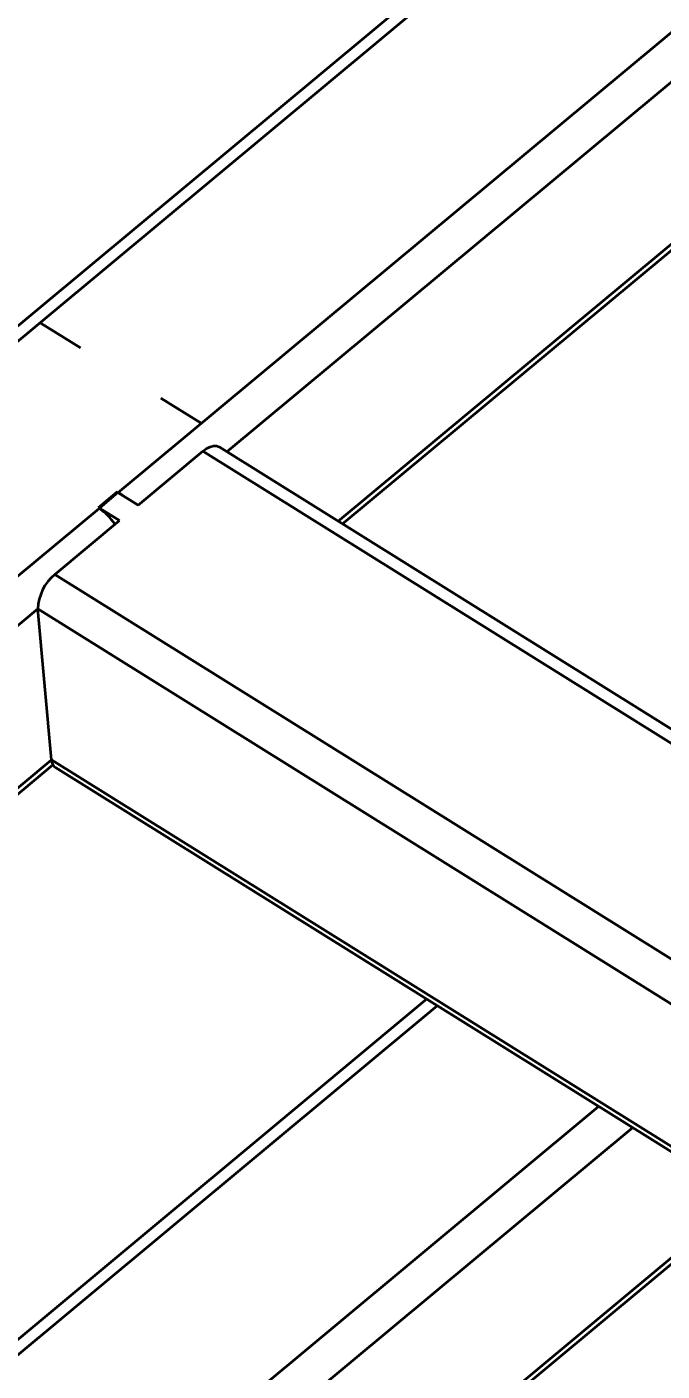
# Model space of a CAD drawing. Header units: millimetres. Extents: x 0 to 14850, y 0 to 10716.
# Drawn here: x 3676 to 4448, y 6624 to 8258 of the extents above; entities that cross this region are included whole.
import ezdxf

# ---------------------------------------------------------------- set-up
doc = ezdxf.new("R2010")
doc.units = ezdxf.units.MM
doc.header["$LTSCALE"] = 50
doc.layers.add('迈迪拼图', color=7, linetype='Continuous', lineweight=0)
doc.styles.add('SLDTEXTSTYLE4', font='SIMSUN.TTC')
doc.dimstyles.new('SLDDIMSTYLE0', dxfattribs={"dimtxt": 175, "dimasz": 175, "dimexe": 0, "dimexo": 0.0625, "dimgap": 43.75, "dimtad": 2, "dimlfac": 0.3, "dimrnd": 1e-09, "dimzin": 12, "dimdsep": 46, "dimtxsty": 'SLDTEXTSTYLE4', "dimsah": 1, "dimcen": 0.09, "dimadec": 0, "dimazin": 3, "dimtfac": 1, "dimtdec": 3, "dimtofl": 0, "dimtmove": 0, "dimatfit": 3, "dimfxl": 0, "dimfrac": 2, "dimtolj": 1, "dimtzin": 12, "dimarcsym": 0})

# ---------------------------------------------------------------- blocks, each defined once
blk = doc.blocks.new('_D')
at = {"layer": '迈迪拼图'}
for p, q in [((2446.4, 6897.1), (1201.3, 5860.7)), ((1235, 5888.8), (7482.3, 1989.1)), ((8693.7, 2997.4), (7448.5, 1961))]:
    blk.add_line(p, q, dxfattribs=at)
for points in [[(1235, 5888.8), (1349.4, 5785.7), (1377.9, 5831.4)], [(7482.3, 1989.1), (7367.9, 2092.3), (7339.4, 2046.6)]]:
    blk.add_solid(points, dxfattribs=at)
at = {"layer": '迈迪拼图', "insert": (4293.7, 4219.6), "char_height": 175, "attachment_point": 1, "rotation": 328.0268, "style": 'SLDTEXTSTYLE4'}
blk.add_mtext('2550', dxfattribs=at)
blk = doc.blocks.new('_D_1')
at = {"layer": '迈迪拼图'}
for p, q in [((6609.8, 10380.1), (6072.1, 10715.7)), ((1944.5, 7226.8), (6108.9, 10692.8)), ((2445.4, 6914.1), (1907.8, 7249.7))]:
    blk.add_line(p, q, dxfattribs=at)
for points in [[(6108.9, 10692.8), (5973.5, 10615.1), (6007.9, 10573.7)], [(1944.5, 7226.8), (2079.9, 7304.4), (2045.5, 7345.8)]]:
    blk.add_solid(points, dxfattribs=at)
at = {"layer": '迈迪拼图', "insert": (3739.9, 8986), "char_height": 175, "attachment_point": 1, "rotation": 39.7708, "style": 'SLDTEXTSTYLE4'}
blk.add_mtext('1850', dxfattribs=at)

msp = doc.modelspace()

# ---------------------------------------------------------------- linework, layer by layer
at = {"color": 7, "linetype": 'Continuous', "lineweight": 35}
for p, q in [((6402.147, 10172.485), (2691.087, 7083.748)), ((6421.419, 10169.804), (2707.286, 7078.51)), ((3787.243, 7691.895), (4748.64, 8492.072)), ((4059.759, 7653.517), (4692.522, 8180.169)), ((3692.351, 7898.028), (3692.328, 7898.009)), ((3692.328, 7898.009), (3741.093, 7867.569)), ((3741.116, 7867.587), (3692.351, 7898.028)), ((3692.354, 7897.993), (3692.351, 7898.028)), ((3741.093, 7867.569), (3741.116, 7867.587)), ((3839.088, 7806.431), (3839.065, 7806.412)), ((3839.065, 7806.412), (3887.831, 7775.972)), ((3887.853, 7775.991), (3839.088, 7806.431)), ((3839.091, 7806.396), (3839.088, 7806.431)), ((3887.831, 7775.972), (3887.853, 7775.991)), ((5665.63, 6651.099), (3909.779, 7747.137)), ((3811.292, 7676.228), (3890.076, 7741.801)), ((5645.928, 6645.762), (3890.076, 7741.801)), ((3786.018, 7692.66), (3762.608, 7673.175)), ((3786.793, 7691.52), (3764.283, 7672.785)), ((3787.243, 7691.895), (3786.018, 7692.66)), ((3786.166, 7690.999), (3786.018, 7692.66)), ((3811.292, 7676.228), (3786.793, 7691.52)), ((2903.279, 6956.167), (3763.833, 7672.411)), ((3762.608, 7673.175), (3763.833, 7672.411)), ((3764.283, 7672.785), (3788.782, 7657.493)), ((3764.345, 7672.086), (3764.283, 7672.785)), ((3709.997, 7591.92), (3788.782, 7657.493)), ((3709.997, 7591.92), (5465.849, 6495.881)), ((3705.952, 7366.726), (3689.539, 7550.245)), ((3074.951, 6833.855), (3707.714, 7360.508)), ((3710.811, 7357.185), (5316.683, 6354.767)), ((4161.943, 7075.579), (3530.134, 6549.721)), ((4162.341, 6506.526), (4552.863, 6831.559))]:
    msp.add_line(p, q, dxfattribs=at)
at = {"color": 8, "linetype": 'Continuous', "lineweight": 35}
for p, q in [((4674.347, 8369.906), (3919.106, 7741.315)), ((4054.483, 7656.81), (4690.76, 8186.388)), ((3689.539, 7550.245), (2934.298, 6921.653)), ((5440.114, 6457.5), (3689.539, 7550.245)), ((3069.675, 6837.149), (3705.952, 7366.726)), ((3705.952, 7366.726), (5321.151, 6358.486)), ((4174.796, 7067.556), (3542.987, 6541.697)), ((3738.98, 6419.355), (4370.789, 6945.213)), ((4412.21, 6919.357), (4021.689, 6594.324)), ((4157.065, 6509.819), (4547.587, 6834.852))]:
    msp.add_line(p, q, dxfattribs=at)
at = {"color": 7, "linetype": 'Continuous', "lineweight": 35, "flags": 128}
for points in [[(3890.076, 7741.801), (3894.507, 7745.015), (3898.847, 7747.224), (3902.928, 7748.343), (3906.594, 7748.329), (3909.704, 7747.183), (3909.779, 7747.137)], [(3793.288, 7687.466), (3791.13, 7689.198), (3787.243, 7691.895)]]:
    msp.add_lwpolyline(points, dxfattribs=at)
at = {"color": 7, "linetype": 'Continuous', "lineweight": 35}
for centre, radius, start, end in [((3728.554, 7618.36), 64.545, 32.247354, 56.867864), ((3745.177, 7548.791), 55.657, 129.203712, 178.503406), ((3717.878, 7366.792), 11.926, 180.31537, 233.661139)]:
    msp.add_arc(centre, radius, start, end, dxfattribs=at)

# ---------------------------------------------------------------- dimensions: what is measured, and where the dimension line sits
at = {"layer": '迈迪拼图'}
for base, p1, p2, angle, picture, middle in [((6108.876, 10692.763), (2482.187, 6891.159), (6646.518, 10357.156), 39.770812, '_D_1', (4026.71, 8959.765)), ((7482.296, 1989.144), (2480.198, 6925.187), (8727.471, 3025.511), 328.02675, '_D', (4358.659, 3938.982))]:
    dim = msp.add_linear_dim(base=base, p1=p1, p2=p2, angle=angle, dimstyle='SLDDIMSTYLE0', dxfattribs=at)
    dim.commit()
    dim.dimension.update_dxf_attribs({"geometry": picture, "text_midpoint": middle, "dimtype": 160})

doc.saveas('drawing.dxf')
